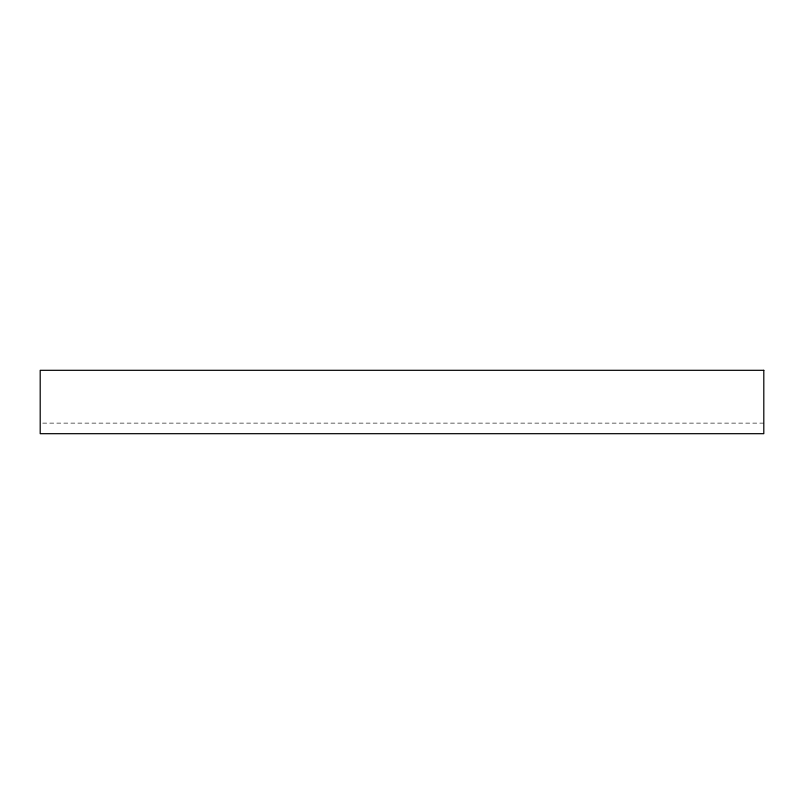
<?xml version="1.0" encoding="UTF-8"?>
<svg xmlns="http://www.w3.org/2000/svg" width="804" height="804" viewBox="0 0 804 804"><rect width="100%" height="100%" fill="white"/><g stroke="black" fill="none" stroke-linecap="round" stroke-linejoin="round"><path stroke-width="0.6" stroke-dasharray="4.02 3.01" d="M42.712 423.125L763.8 423.125"/><path stroke-width="1.21" d="M763.8 370.312L40.2 370.312L40.2 433.688L763.8 433.688L763.8 370.312"/></g></svg>
